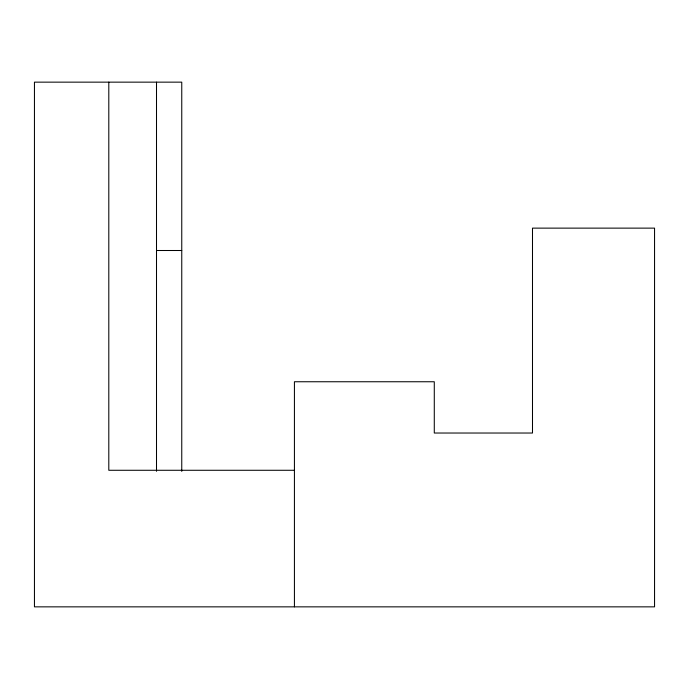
<?xml version="1.0" encoding="UTF-8"?>
<svg xmlns="http://www.w3.org/2000/svg" width="689" height="689" viewBox="0 0 689 689"><rect width="100%" height="100%" fill="white"/><g stroke="black" fill="none" stroke-linecap="round" stroke-linejoin="round"><path stroke-width="1.03" d="M156.506 250.503L181.758 250.503M294.427 470.277L108.802 470.277L108.802 82.146M294.427 606.854L294.427 381.749L434.285 381.749L434.285 433.028L532.494 433.028L532.494 228.128L654.55 228.128L654.55 606.854L34.45 606.854L34.45 82.146L181.758 82.146L181.758 471.371M156.506 82.146L156.506 471.293"/></g></svg>
